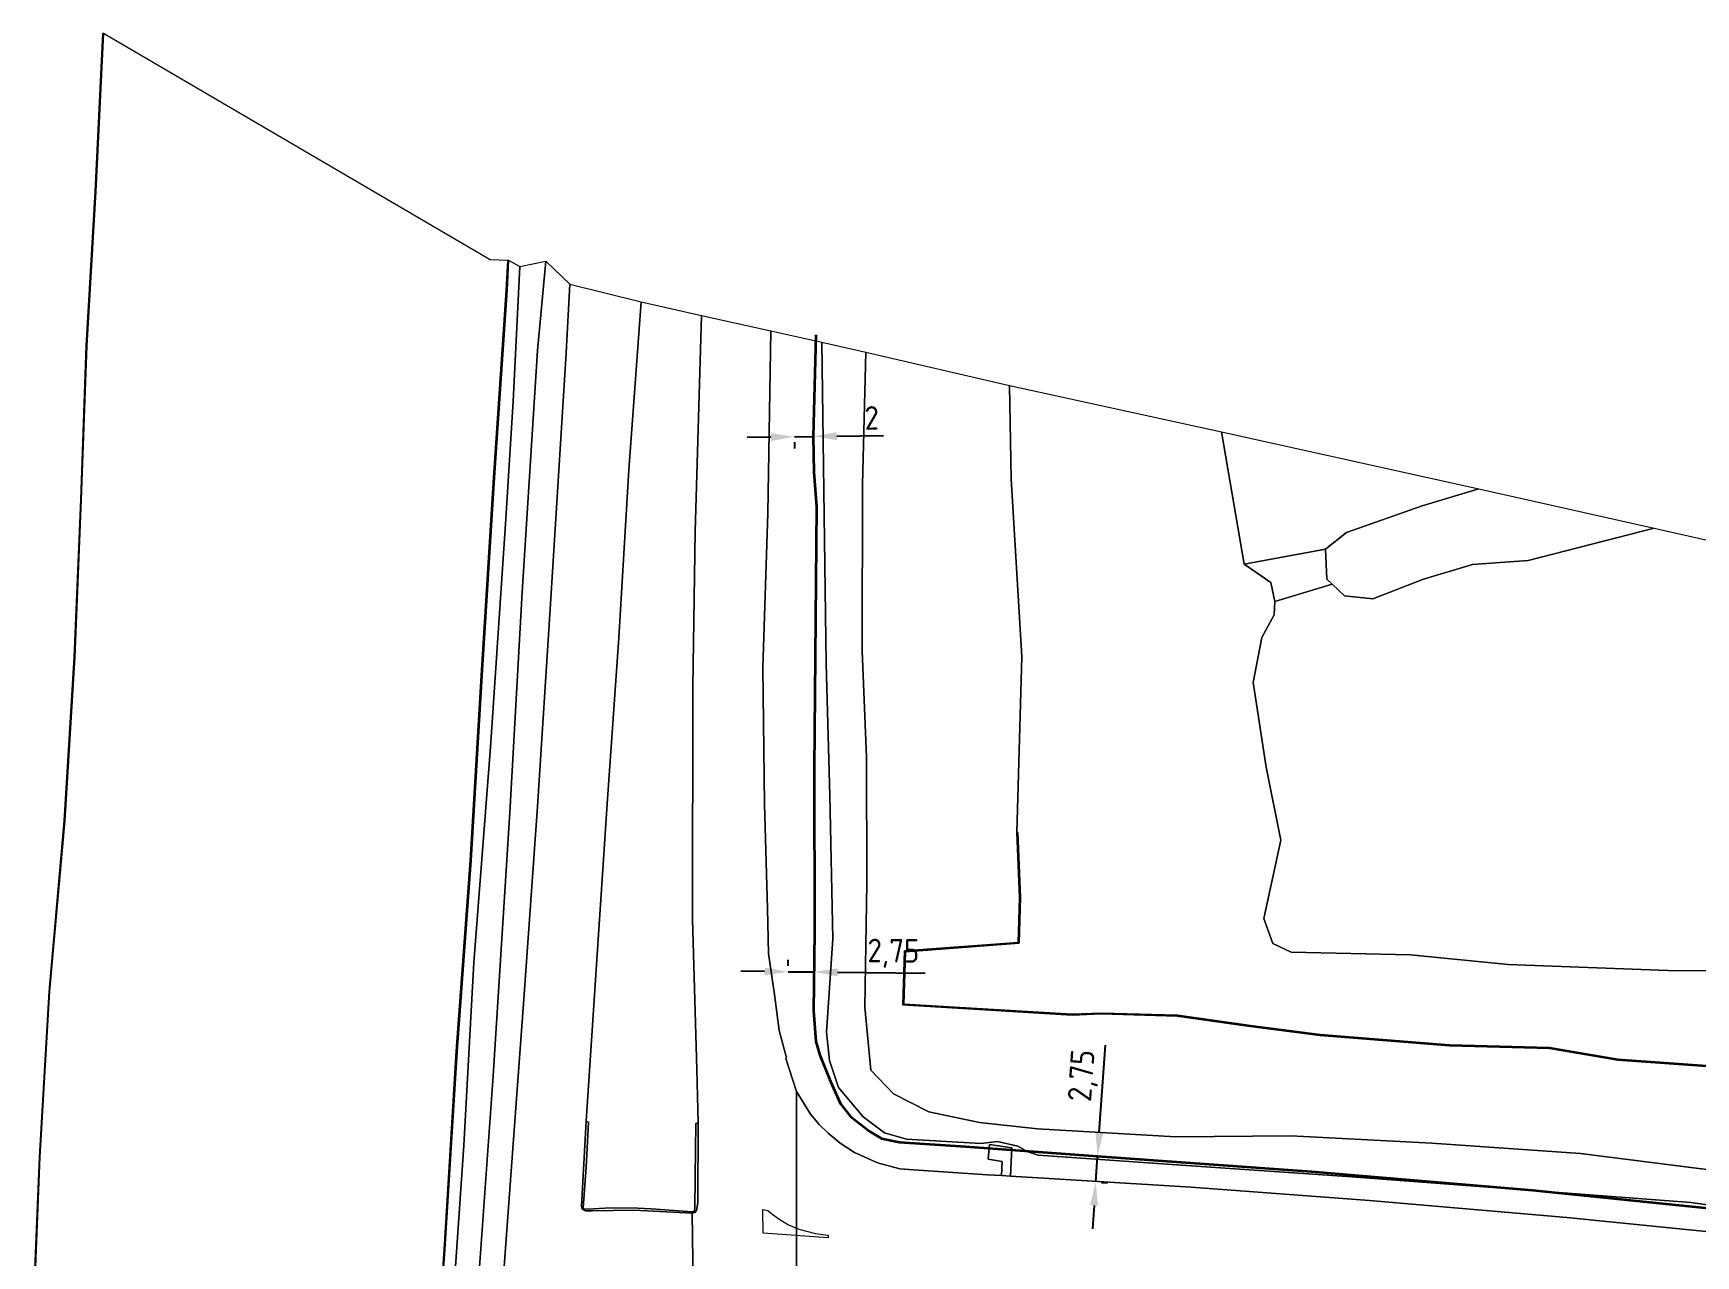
# Model space of a CAD drawing. Header units: metres. Extents: x 112942 to 118371, y 496117 to 499046.
# Drawn here: x 113016.7 to 113193, y 498916.7 to 499046.4 of the extents above; entities that cross this region are included whole.
import ezdxf

# ---------------------------------------------------------------- set-up
doc = ezdxf.new("R2010")
doc.units = ezdxf.units.M
for name, color, linetype, lineweight in [('B-WE-OG-TOPOKAART-G', 253, 'Continuous', 18), ('N-WE-KL-DATA_GLASVEZEL-G', 90, 'KL-GLASVEZEL-N', 35), ('N-WE-KL-DATA_GLASVEZEL-M', 7, 'Continuous', 18)]:
    doc.layers.add(name, color=color, linetype=linetype, lineweight=lineweight)
doc.styles.add('ISO', font='isocp.shx')
doc.linetypes.add('KL-GLASVEZEL-N', pattern='A,4,-1,[101,NLCS.SHX,S=0.5,R=0,X=0,Y=0],-1,4,-1,["G",Standard,S=1,R=0,X=-0.25,Y=-0.5],-1.5', length=12.5)
doc.dimstyles.new('ISO', dxfattribs={"dimtxt": 2.5, "dimasz": 2.5, "dimexe": 1.25, "dimexo": 0.625, "dimtad": 1, "dimtxsty": 'ISO', "dimcen": 2.5, "dimadec": 0, "dimazin": 0, "dimtfac": 1, "dimtmove": 0, "dimatfit": 3, "dimfxl": 1, "dimarcsym": 0})

# ---------------------------------------------------------------- blocks, each defined once
blk = doc.blocks.new('*D50')
at = {"layer": 'Defpoints', "color": 0, "transparency": 16777216}
for p in [(113129.6, 498927.26), (113129.6, 498927.26), (113129.4, 498924.52)]:
    blk.add_point(p, dxfattribs=at)
at = {"layer": 'N-WE-KL-DATA_GLASVEZEL-M', "color": 0, "lineweight": -2, "transparency": 16777216}
for p, q in [((113129.78, 498929.76), (113130.44, 498939.02)), ((113129.4, 498924.52), (113129.6, 498927.26)), ((113130.22, 498927.22), (113130.84, 498927.17)), ((113130.02, 498924.47), (113130.65, 498924.43)), ((113129.22, 498922.03), (113129.04, 498919.53))]:
    blk.add_line(p, q, dxfattribs=at)
at = {"layer": 'N-WE-KL-DATA_GLASVEZEL-M', "color": 0, "transparency": 16777216}
for points in [[(113129.36, 498929.79), (113130.19, 498929.73), (113129.6, 498927.26)], [(113128.8, 498922.06), (113129.64, 498922), (113129.4, 498924.52)]]:
    blk.add_solid(points, dxfattribs=at)
at = {"layer": 'N-WE-KL-DATA_GLASVEZEL-M', "color": 0, "transparency": 16777216, "insert": (113128.14, 498935.78), "char_height": 2.5, "attachment_point": 5, "rotation": 85.8847, "style": 'ISO'}
blk.add_mtext('2,75', dxfattribs=at)
blk = doc.blocks.new('*D51')
at = {"layer": 'Defpoints', "color": 0, "transparency": 16777216}
for p in [(113097.44, 499003.6), (113099.44, 499003.63), (113099.44, 499003.59)]:
    blk.add_point(p, dxfattribs=at)
at = {"layer": 'N-WE-KL-DATA_GLASVEZEL-M', "color": 0, "lineweight": -2, "transparency": 16777216}
for p, q in [((113094.94, 499003.52), (113092.44, 499003.48)), ((113097.44, 499003.56), (113099.44, 499003.59)), ((113101.94, 499003.63), (113106.9, 499003.71)), ((113097.45, 499002.98), (113097.46, 499002.31)), ((113099.45, 499003.01), (113099.46, 499002.34))]:
    blk.add_line(p, q, dxfattribs=at)
at = {"layer": 'N-WE-KL-DATA_GLASVEZEL-M', "color": 0, "transparency": 16777216}
for points in [[(113094.93, 499003.94), (113094.95, 499003.1), (113097.44, 499003.56)], [(113101.93, 499004.05), (113101.95, 499003.21), (113099.44, 499003.59)]]:
    blk.add_solid(points, dxfattribs=at)
at = {"layer": 'N-WE-KL-DATA_GLASVEZEL-M', "color": 0, "transparency": 16777216, "insert": (113105.64, 499005.56), "char_height": 2.5, "attachment_point": 5, "rotation": 0.8824, "style": 'ISO'}
blk.add_mtext('2', dxfattribs=at)
blk = doc.blocks.new('*D52')
at = {"layer": 'Defpoints', "color": 0, "transparency": 16777216}
for p in [(113096.77, 498946.82), (113099.52, 498946.79), (113099.52, 498946.79)]:
    blk.add_point(p, dxfattribs=at)
at = {"layer": 'N-WE-KL-DATA_GLASVEZEL-M', "color": 0, "lineweight": -2, "transparency": 16777216}
for p, q in [((113096.78, 498947.44), (113096.78, 498948.07)), ((113099.53, 498947.41), (113099.53, 498948.04)), ((113094.27, 498946.84), (113091.77, 498946.87)), ((113096.77, 498946.82), (113099.52, 498946.79)), ((113102.02, 498946.76), (113111.31, 498946.66))]:
    blk.add_line(p, q, dxfattribs=at)
at = {"layer": 'N-WE-KL-DATA_GLASVEZEL-M', "color": 0, "transparency": 16777216}
for points in [[(113094.28, 498947.26), (113094.27, 498946.43), (113096.77, 498946.82)], [(113102.02, 498947.18), (113102.02, 498946.34), (113099.52, 498946.79)]]:
    blk.add_solid(points, dxfattribs=at)
at = {"layer": 'N-WE-KL-DATA_GLASVEZEL-M', "color": 0, "transparency": 16777216, "insert": (113107.94, 498948.76), "char_height": 2.5, "attachment_point": 5, "rotation": 359.3867, "style": 'ISO'}
blk.add_mtext('2,75', dxfattribs=at)

msp = doc.modelspace()

# ---------------------------------------------------------------- linework, layer by layer
at = {"layer": 'B-WE-OG-TOPOKAART-G'}
for points in [[(113016.726, 498911.031, 0.092), (113017.372, 498927.18, 0.092), (113018.408, 498944.737, 0.092), (113020.02, 498962.826, 0.092), (113021.073, 498980.193, 0.092), (113021.761, 498996.908, 0.092), (113022.354, 499013.215, 0.092), (113023.306, 499029.565, 0.092), (113024.119, 499046.362, 0.092), (113024.169, 499046.36, -0.35), (113023.356, 499029.562, -0.363), (113022.404, 499013.213, -0.315), (113021.811, 498996.906, -0.35), (113021.123, 498980.19, -0.355), (113020.07, 498962.822, -0.344), (113018.458, 498944.733, -0.32), (113017.422, 498927.178, -0.176), (113016.776, 498911.029, -0.263)], [(113016.776, 498911.029, -0.263), (113017.422, 498927.178, -0.176), (113018.458, 498944.733, -0.32), (113020.07, 498962.822, -0.344), (113021.123, 498980.19, -0.355), (113021.811, 498996.906, -0.35), (113022.404, 499013.213, -0.315), (113023.356, 499029.562, -0.363), (113024.169, 499046.36, -0.35), (113065.166, 499022.376, -0.494), (113067.037, 499022.299, -0.494), (113066.884, 499019.115, -0.494), (113065.53, 498999.236, -0.494), (113064.237, 498978.244, -0.494), (113063.06, 498958.627, -0.494), (113061.584, 498938.378, -0.494), (113060.285, 498917.352, -0.494), (113058.953, 498898.597, -0.494)], [(113064.237, 498978.244, -0.494), (113065.53, 498999.236, -0.494), (113066.884, 499019.115, -0.494), (113067.037, 499022.299, -0.494), (113067.137, 499022.294, -0.323), (113066.984, 499019.109, -0.32), (113065.63, 498999.23, -0.277), (113064.337, 498978.238, -0.22), (113063.16, 498958.62, -0.23), (113061.684, 498938.371, -0.243), (113060.385, 498917.345, -0.227), (113059.053, 498898.59, -0.233), (113057.81, 498878.821, -0.247), (113056.601, 498859.866, -0.22), (113055.194, 498841.34, -0.19), (113053.215, 498813.621, -0.217), (113051.394, 498792.754, -0.21), (113049.899, 498772.637, -0.223), (113048.071, 498748.337, -0.26), (113046.577, 498728.18, -0.28), (113045.17, 498709.916, -0.213), (113044.003, 498695.184, -0.22)], [(113046.188, 498687.394, 0.73), (113048.775, 498706.012, 0.777), (113050.976, 498727.263, 0.7), (113052.957, 498746.183, 0.72), (113053.747, 498763.8, 0.63), (113055.374, 498783.955, 0.627), (113056.925, 498805.485, 0.76), (113058.201, 498826.226, 0.77), (113059.556, 498847.576, 0.76), (113060.755, 498867.186, 0.71), (113062.148, 498889.309, 0.717), (113063.736, 498911.039, 0.707), (113065.488, 498935.767, 0.723), (113067.273, 498963.689, 0.703), (113068.571, 498987.071, 0.743), (113070.217, 499012.726, 0.677), (113071.1, 499022.189, 0.79)], [(113071.1, 499022.189, 0.79), (113073.623, 499019.755, 0.907), (113073.227, 499012.458, 0.907), (113071.579, 498985.833, 0.91), (113070.202, 498964.35, 0.91), (113068.736, 498943.916, 0.907), (113067.221, 498923.249, 0.847), (113065.536, 498900.12, 0.865), (113064.729, 498888.748, 0.85), (113064.206, 498876.384, 0.886), (113063.954, 498872.098, 0.872), (113062.737, 498851.376, 0.886), (113061.061, 498827.22, 0.886), (113060.13, 498812.688, 0.919), (113059.04, 498796.03, 0.94), (113058.092, 498780.293, 0.883), (113057.5, 498773.331, 0.911), (113056.609, 498762.855, 0.775), (113055.22, 498762.795, 0.772), (113051.021, 498703.654, 0.823), (113047.221, 498676.463, 0.883)], [(113059.053, 498898.59, -0.233), (113060.385, 498917.345, -0.227), (113061.684, 498938.371, -0.243), (113063.16, 498958.62, -0.23), (113064.337, 498978.238, -0.22), (113065.63, 498999.23, -0.277), (113066.984, 499019.109, -0.32), (113067.137, 499022.294, -0.323), (113068.342, 499021.613, -0.283), (113067.634, 499007.314, -0.327), (113066.795, 498994.339, -0.317), (113065.205, 498970.642, -0.277), (113063.453, 498947.808, -0.27), (113062.388, 498928.385, -0.237), (113060.698, 498903.749, -0.173)], [(113060.698, 498903.749, -0.173), (113062.388, 498928.385, -0.237), (113063.453, 498947.808, -0.27), (113065.205, 498970.642, -0.277), (113066.795, 498994.339, -0.317), (113067.634, 499007.314, -0.327), (113068.342, 499021.613, -0.283), (113071.1, 499022.189, 0.79), (113070.217, 499012.726, 0.677), (113068.571, 498987.071, 0.743), (113067.273, 498963.689, 0.703), (113065.488, 498935.767, 0.723), (113063.736, 498911.039, 0.707)], [(113065.536, 498900.12, 0.865), (113067.221, 498923.249, 0.847), (113068.736, 498943.916, 0.907), (113070.202, 498964.35, 0.91), (113071.579, 498985.833, 0.91), (113073.227, 499012.458, 0.907), (113073.623, 499019.755, 0.907), (113081.181, 499017.866, 1.096), (113079.896, 499000.048, 1.12), (113078.812, 498982.241, 1.123), (113077.581, 498964.613, 1.123), (113076.415, 498947.029, 1.123), (113075.371, 498930.958, 1.112), (113074.858, 498921.945, 1.132), (113074.929, 498921.628, 1.132), (113075.285, 498921.447, 1.132), (113075.999, 498921.452, 1.132), (113080.41, 498921.539, 1.096), (113086.617, 498921.201, 1.153), (113086.769, 498908.625, 1.165)], [(113081.181, 499017.866, 1.096), (113087.592, 499016.435, 1.009), (113086.908, 498993.521, 1.006), (113086.689, 498976.987, 1.039), (113086.623, 498952.38, 1.09), (113087.08, 498936.454, 1.09), (113087.246, 498930.79, 1.099), (113086.985, 498930.734, 1.205), (113086.932, 498925.064, 1.292), (113086.87, 498921.68, 1.274), (113086.797, 498921.42, 1.271), (113086.589, 498921.35, 1.271), (113082.253, 498921.672, 1.229), (113080.826, 498921.735, 1.214), (113077.971, 498921.768, 1.205), (113075.498, 498921.639, 1.28), (113075.086, 498921.656, 1.289), (113075.06, 498921.782, 1.286), (113075.373, 498926.085, 1.283), (113075.608, 498930.876, 1.235), (113075.371, 498930.958, 1.112), (113076.415, 498947.029, 1.123), (113077.581, 498964.613, 1.123), (113078.812, 498982.241, 1.123), (113079.896, 499000.048, 1.12), (113081.181, 499017.866, 1.096)], [(113086.769, 498908.625, 1.165), (113086.617, 498921.201, 1.153), (113086.869, 498921.278, 1.153), (113087.056, 498921.498, 1.162), (113087.193, 498922.311, 1.162), (113087.246, 498930.79, 1.099), (113087.08, 498936.454, 1.09), (113086.623, 498952.38, 1.09), (113086.689, 498976.987, 1.039), (113086.908, 498993.521, 1.006), (113087.592, 499016.435, 1.009), (113094.951, 499014.791, 0.823), (113094.62, 498995.439, 0.823), (113094.105, 498979.057, 0.913), (113094.26, 498964.586, 1.012), (113094.608, 498953.533, 1.075), (113094.685, 498948.758, 1.105), (113095.334, 498944.407, 1.099), (113095.841, 498940.586, 1.126), (113096.596, 498937.667, 1.138), (113096.518, 498937.626, 1.138), (113097.66, 498934.128, 1.207), (113097.658, 498914.795, 1.339)], [(113196.931, 498918.966, 1.675), (113179.371, 498920.733, 1.543), (113158.439, 498922.564, 1.366), (113139.518, 498923.954, 1.306), (113120.349, 498925.137, 1.145), (113120.508, 498928.136, 1.001), (113118.146, 498928.478, 1.067), (113117.994, 498926.928, 1.121), (113119.492, 498926.69, 1.094), (113119.396, 498925.196, 1.157), (113117.927, 498925.287, 1.162), (113110.067, 498925.82, 1.162), (113108.625, 498925.895, 1.162), (113106.258, 498926.557, 1.168), (113103.822, 498927.642, 1.168), (113102.289, 498928.639, 1.168), (113101.018, 498929.69, 1.18), (113100.058, 498930.61, 1.18), (113099.151, 498931.716, 1.18), (113097.66, 498934.128, 1.207), (113096.518, 498937.626, 1.138), (113096.596, 498937.667, 1.138), (113095.841, 498940.586, 1.126), (113095.334, 498944.407, 1.099), (113094.685, 498948.758, 1.105), (113094.608, 498953.533, 1.075), (113094.26, 498964.586, 1.012), (113094.105, 498979.057, 0.913), (113094.62, 498995.439, 0.823), (113094.951, 499014.791, 0.823), (113100.339, 499013.589, 0.511), (113100.806, 498979.46, 0.634), (113101.206, 498965.515, 0.733), (113101.52, 498950.295, 0.787), (113100.832, 498940.397, 0.862), (113101.155, 498937.415, 1.009), (113102.124, 498934.523, 1.087), (113104.742, 498931.426, 1.108), (113107.01, 498929.731, 1.138), (113109.314, 498929.046, 1.195)], [(113206.387, 498920.378, 1.402), (113192.516, 498922.326, 1.324), (113156.548, 498925.05, 1.252), (113138.504, 498926.281, 1.153), (113123.308, 498927.367, 1.045), (113122.21, 498927.709, 1.045), (113121.14, 498928.325, 0.943), (113118.973, 498928.793, 0.944), (113117.198, 498928.583, 1.109), (113109.314, 498929.046, 1.195), (113107.01, 498929.731, 1.138), (113104.742, 498931.426, 1.108), (113102.124, 498934.523, 1.087), (113101.155, 498937.415, 1.009), (113100.832, 498940.397, 0.862), (113101.52, 498950.295, 0.787), (113101.206, 498965.515, 0.733), (113100.806, 498979.46, 0.634), (113100.339, 499013.589, 0.511), (113105.015, 499012.545, -0.76), (113104.668, 498998.485, -0.637), (113104.63, 498980.847, -0.627), (113105.088, 498969.564, -0.64), (113105.112, 498956.215, -0.657), (113104.916, 498943.053, -0.573), (113105.554, 498936.387, -0.38), (113107.959, 498933.857, -0.303), (113111.715, 498931.961, -0.237), (113117.058, 498930.812, -0.183), (113123.212, 498930.161, -0.13), (113137.888, 498929.29, -0.107), (113150.084, 498929.402, -0.27), (113165.052, 498928.623, -0.407), (113180.79, 498927.538, -0.27), (113198.082, 498925.348, -0.193)], [(113198.082, 498925.348, -0.193), (113180.79, 498927.538, -0.27), (113165.052, 498928.623, -0.407), (113150.084, 498929.402, -0.27), (113137.888, 498929.29, -0.107), (113123.212, 498930.161, -0.13), (113117.058, 498930.812, -0.183), (113111.715, 498931.961, -0.237), (113107.959, 498933.857, -0.303), (113105.554, 498936.387, -0.38), (113104.916, 498943.053, -0.573), (113105.112, 498956.215, -0.657), (113105.088, 498969.564, -0.64), (113104.63, 498980.847, -0.627), (113104.668, 498998.485, -0.637), (113105.015, 499012.545, -0.76), (113120.257, 499009.001, -0.933), (113120.413, 498999.104, -0.858), (113121.558, 498980.212, -0.838), (113121.026, 498961.567, -0.872), (113121.327, 498954.679, -0.901), (113121.188, 498949.925, -0.901), (113109.124, 498949.037, -0.901), (113108.936, 498943.292, -0.901), (113126.914, 498942.201, -0.901), (113130.002, 498942.335, -0.843), (113138.047, 498942.103, -0.843), (113145.791, 498941.023, -0.843), (113153.194, 498940.053, -0.843), (113166.92, 498938.963, -0.843), (113177.52, 498938.663, -0.832), (113184.763, 498937.426, -0.817), (113195.645, 498936.658, -0.736)], [(113195.655, 498936.758, -1.015), (113184.775, 498937.526, -1.015), (113177.53, 498938.763, -1.015), (113166.926, 498939.063, -1.015), (113153.204, 498940.152, -1.015), (113145.805, 498941.122, -1.015), (113138.055, 498942.203, -1.015), (113130.001, 498942.436, -1.015), (113126.915, 498942.301, -1.015), (113109.039, 498943.386, -1.015), (113109.221, 498948.944, -1.015), (113121.285, 498949.832, -1.015), (113121.427, 498954.679, -1.015), (113121.126, 498961.571, -1.015), (113121.026, 498961.567, -0.872), (113121.558, 498980.212, -0.838), (113120.413, 498999.104, -0.858), (113120.257, 499009.001, -0.933), (113142.744, 499004.073, -0.872), (113145.15, 498990.055, -0.791), (113147.961, 498988.113, -0.745), (113148.376, 498986.083, -0.791), (113148.319, 498984.668, -0.791), (113147.012, 498982.258, -0.774), (113146.098, 498977.497, -0.768), (113147.471, 498968.522, -0.829), (113149.012, 498960.775, -0.84), (113147.238, 498952.469, -0.826), (113148.166, 498949.795, -0.826), (113150.125, 498948.902, -0.826), (113162.774, 498948.623, -0.826), (113173.134, 498947.584, -0.896), (113190.056, 498946.946, -0.89), (113196.926, 498946.913, -0.881)], [(113142.744, 499004.073, -0.872), (113170.022, 498998.03, -1.247), (113164.012, 498996.246, -1.247), (113155.978, 498993.414, -1.267), (113153.776, 498991.634, -1.048), (113145.15, 498990.055, -0.791), (113142.744, 499004.073, -0.872)], [(113170.022, 498998.03, -1.247), (113188.629, 498993.876, -1.24), (113175.242, 498990.44, -1.2), (113169.351, 498990.014, -1.27), (113164.141, 498988.459, -1.29), (113158.779, 498986.371, -1.277), (113155.796, 498986.683, -1.243), (113154.464, 498987.929, -1.06), (113153.911, 498988.446, -1.203), (113153.776, 498991.634, -1.048), (113155.978, 498993.414, -1.267), (113164.012, 498996.246, -1.247), (113170.022, 498998.03, -1.247)], [(113196.926, 498946.913, -0.881), (113190.056, 498946.946, -0.89), (113173.134, 498947.584, -0.896), (113162.774, 498948.623, -0.826), (113150.125, 498948.902, -0.826), (113148.166, 498949.795, -0.826), (113147.238, 498952.469, -0.826), (113149.012, 498960.775, -0.84), (113147.471, 498968.522, -0.829), (113146.098, 498977.497, -0.768), (113147.012, 498982.258, -0.774), (113148.319, 498984.668, -0.791), (113148.376, 498986.083, -0.791), (113154.464, 498987.929, -1.06), (113155.796, 498986.683, -1.243), (113158.779, 498986.371, -1.277), (113164.141, 498988.459, -1.29), (113169.351, 498990.014, -1.27), (113175.242, 498990.44, -1.2), (113188.629, 498993.876, -1.24)], [(113188.629, 498993.876, -1.24), (113277.435, 498973.824, -0.89)], [(113145.15, 498990.055, -0.791), (113153.776, 498991.634, -1.048), (113153.911, 498988.446, -1.203), (113154.464, 498987.929, -1.06), (113148.376, 498986.083, -0.791), (113147.961, 498988.113, -0.745), (113145.15, 498990.055, -0.791)], [(113043.904, 498695.198, -0.494), (113045.07, 498709.924, -0.494), (113046.477, 498728.188, -0.494), (113047.971, 498748.344, -0.494), (113049.799, 498772.644, -0.494), (113051.294, 498792.762, -0.494), (113053.115, 498813.629, -0.494), (113055.094, 498841.347, -0.494), (113056.501, 498859.873, -0.494), (113057.71, 498878.827, -0.494), (113058.953, 498898.597, -0.494), (113060.285, 498917.352, -0.494), (113061.584, 498938.378, -0.494), (113063.06, 498958.627, -0.494), (113064.237, 498978.244, -0.494)], [(113195.645, 498936.658, -0.736), (113184.763, 498937.426, -0.817), (113177.52, 498938.663, -0.832), (113166.92, 498938.963, -0.843), (113153.194, 498940.053, -0.843), (113145.791, 498941.023, -0.843), (113138.047, 498942.103, -0.843), (113130.002, 498942.335, -0.843), (113126.914, 498942.201, -0.901), (113108.936, 498943.292, -0.901), (113109.124, 498949.037, -0.901), (113121.188, 498949.925, -0.901), (113121.327, 498954.679, -0.901), (113121.026, 498961.567, -0.872), (113121.126, 498961.571, -1.015), (113121.427, 498954.679, -1.015), (113121.285, 498949.832, -1.015), (113109.221, 498948.944, -1.015), (113109.039, 498943.386, -1.015), (113126.915, 498942.301, -1.015), (113130.001, 498942.436, -1.015), (113138.055, 498942.203, -1.015), (113145.805, 498941.122, -1.015), (113153.204, 498940.152, -1.015), (113166.926, 498939.063, -1.015), (113177.53, 498938.763, -1.015), (113184.775, 498937.526, -1.015), (113195.655, 498936.758, -1.015)], [(113197.427, 498907.233, 1.456), (113187.364, 498908.601, 1.456), (113168.291, 498910.02, 1.504), (113151.852, 498911.193, 1.456), (113134.99, 498912.127, 1.429), (113113.306, 498913.61, 1.387), (113100.081, 498914.375, 1.39), (113097.658, 498914.795, 1.339), (113097.66, 498934.128, 1.207), (113099.151, 498931.716, 1.18), (113100.058, 498930.61, 1.18), (113101.018, 498929.69, 1.18), (113102.289, 498928.639, 1.168), (113103.822, 498927.642, 1.168), (113106.258, 498926.557, 1.168), (113108.625, 498925.895, 1.162), (113110.067, 498925.82, 1.162), (113117.927, 498925.287, 1.162), (113119.396, 498925.196, 1.157), (113120.349, 498925.137, 1.145), (113139.518, 498923.954, 1.306), (113158.439, 498922.564, 1.366), (113179.371, 498920.733, 1.543), (113196.931, 498918.966, 1.675)], [(113086.617, 498921.201, 1.153), (113080.41, 498921.539, 1.096), (113075.999, 498921.452, 1.132), (113075.285, 498921.447, 1.132), (113074.929, 498921.628, 1.132), (113074.858, 498921.945, 1.132), (113075.371, 498930.958, 1.112), (113075.608, 498930.876, 1.235), (113075.373, 498926.085, 1.283), (113075.06, 498921.782, 1.286), (113075.086, 498921.656, 1.289), (113075.498, 498921.639, 1.28), (113077.971, 498921.768, 1.205), (113080.826, 498921.735, 1.214), (113082.253, 498921.672, 1.229), (113086.589, 498921.35, 1.271), (113086.797, 498921.42, 1.271), (113086.87, 498921.68, 1.274), (113086.932, 498925.064, 1.292), (113086.985, 498930.734, 1.205), (113087.246, 498930.79, 1.099), (113087.193, 498922.311, 1.162), (113087.056, 498921.498, 1.162), (113086.869, 498921.278, 1.153), (113086.617, 498921.201, 1.153)], [(113109.314, 498929.046, 1.195), (113117.198, 498928.583, 1.109), (113118.973, 498928.793, 0.944), (113121.14, 498928.325, 0.943), (113122.21, 498927.709, 1.045), (113123.308, 498927.367, 1.045), (113138.504, 498926.281, 1.153), (113156.548, 498925.05, 1.252), (113192.516, 498922.326, 1.324), (113206.387, 498920.378, 1.402)], [(113120.508, 498928.136, 1.001), (113120.349, 498925.137, 1.145), (113119.396, 498925.196, 1.157), (113119.492, 498926.69, 1.094), (113117.994, 498926.928, 1.121), (113118.146, 498928.478, 1.067), (113120.508, 498928.136, 1.001)], [(113101.028, 498918.88, 1.309), (113101.036, 498918.584, 1.309), (113094.12, 498919.081, 1.309), (113094.087, 498921.583, 1.261), (113094.616, 498921.474, 1.255), (113095.182, 498921.041, 1.249), (113095.897, 498920.519, 1.252), (113096.81, 498919.98, 1.261), (113097.897, 498919.527, 1.285), (113099.695, 498919.045, 1.303), (113101.028, 498918.88, 1.309)]]:
    msp.add_polyline3d(points, dxfattribs=at)
at = {"layer": 'N-WE-KL-DATA_GLASVEZEL-G', "flags": 128}
msp.add_lwpolyline([(113099.712, 499014.37), (113099.44, 499003.59), (113099.499, 498999.792), (113099.804, 498996.137), (113099.53, 498968.354), (113099.566, 498951.056), (113099.476, 498942.658), (113099.726, 498939.408), (113100.155, 498937.952), (113101.157, 498935.413), (113102.32, 498932.796), (113103.399, 498931.465), (113105.433, 498929.886), (113106.674, 498929.14), (113108.587, 498928.742), (113115.604, 498928.288), (113129.599, 498927.262), (113152.277, 498925.63), (113152.278, 498925.63), (113175.725, 498923.657), (113198.974, 498921.279), (113220.698, 498917.529), (113241.314, 498911.718), (113259.89, 498904.498), (113281.526, 498893.155), (113301.308, 498879.664), (113319.784, 498863.537), (113333.555, 498848.523), (113341.231, 498838.155), (113343.813, 498834.565), (113349.506, 498825.765), (113354.73, 498816.673), (113359.468, 498807.319), (113363.708, 498797.729), (113367.618, 498787.457), (113368.69, 498784.539), (113369.84, 498781.239), (113370.932, 498777.919), (113371.966, 498774.58), (113372.942, 498771.223), (113373.858, 498767.849), (113374.715, 498764.461), (113375.512, 498761.057), (113376.249, 498757.641), (113376.904, 498754.201), (113377.495, 498750.762), (113378.051, 498747.312), (113378.547, 498743.858), (113378.751, 498742.291), (113379.096, 498739.399), (113379.409, 498736.448), (113379.688, 498733.512), (113379.978, 498730.104), (113380.237, 498726.718), (113380.477, 498723.355), (113380.731, 498719.632), (113381.013, 498716.6), (113381.313, 498713.488), (113381.645, 498710.241), (113382.004, 498707.026), (113382.398, 498703.847), (113382.864, 498700.521), (113383.288, 498697.357), (113383.734, 498694.396), (113384.26, 498691.285), (113384.844, 498688.186), (113385.484, 498685.098), (113386.182, 498682.023), (113386.937, 498678.961), (113387.748, 498675.913), (113388.615, 498672.881), (113389.539, 498669.866), (113390.518, 498666.868), (113391.552, 498663.889), (113392.642, 498660.93), (113393.786, 498657.991), (113394.984, 498655.073), (113396.236, 498652.179), (113397.542, 498649.308), (113398.9, 498646.462), (113400.311, 498643.642), (113401.774, 498640.848), (113403.288, 498638.082), (113404.854, 498635.344), (113406.469, 498632.635), (113408.135, 498629.958), (113409.85, 498627.311), (113411.614, 498624.697), (113413.425, 498622.115), (113415.285, 498619.568), (113417.191, 498617.056), (113419.143, 498614.579), (113421.141, 498612.139), (113423.183, 498609.736), (113425.27, 498607.372), (113427.401, 498605.046), (113429.574, 498602.761), (113431.788, 498600.516), (113434.044, 498598.312), (113436.344, 498596.148), (113437.799, 498594.819), (113441.055, 498591.955), (113443.465, 498589.927), (113445.915, 498587.941), (113448.402, 498586.001), (113450.924, 498584.108), (113453.48, 498582.262), (113456.07, 498580.463), (113458.734, 498578.718), (113461.177, 498577.178), (113463.659, 498575.644), (113466.184, 498574.143), (113469.543, 498572.148), (113472.314, 498570.568), (113475.129, 498569.013), (113477.98, 498567.48), (113480.865, 498565.962), (113483.778, 498564.454), (113489.504, 498561.531), (113492.64, 498560.008), (113501.635, 498555.639), (113510.63, 498551.27), (113519.626, 498546.901), (113528.621, 498542.532), (113537.616, 498538.163), (113546.611, 498533.794), (113555.593, 498529.431), (113560.418, 498527.154), (113579.63, 498518.055), (113601.833, 498507.934), (113627.27, 498496.378), (113627.896, 498496.699), (113651.209, 498486.151), (113674.376, 498475.686), (113700.62, 498463.505), (113723.402, 498452.851), (113747.607, 498441.92), (113826.936, 498407.232), (113831.96, 498404.555), (113856.291, 498390.206), (113876.281, 498378.09), (113881.116, 498375.349), (113901.444, 498365.312), (113923.487, 498354.345), (113947.094, 498342.456), (113969.922, 498330.857), (113998.595, 498316.097), (114017.505, 498306.229), (114042.278, 498293.06), (114066.728, 498280.02), (114090.418, 498267.163), (114113.179, 498254.611), (114113.179, 498254.611), (114136.142, 498241.86), (114161.935, 498227.268), (114186.026, 498213.509), (114206.354, 498201.808), (114231.746, 498186.946), (114255.923, 498172.65), (114282.573, 498156.533), (114306.156, 498142.09), (114330.404, 498127.051), (114353.649, 498112.661), (114377.173, 498098.282), (114400.39, 498084.264), (114400.39, 498084.264), (114400.39, 498084.264), (114424.381, 498069.86), (114447.304, 498056.342), (114471.846, 498042.035), (114494.618, 498028.886), (114509.723, 498020.344), (114519.828, 498014.63), (114532.295, 498007.637), (114547.431, 497999.207), (114554.569, 497995.219), (114561.698, 497991.236), (114576.34, 497983.145), (114594.008, 497973.536), (114612.78, 497963.411), (114629.357, 497954.521), (114637.087, 497950.389), (114659.016, 497938.907), (114663.476, 497936.6), (114670.112, 497933.227), (114681.314, 497927.562), (114688.002, 497924.245), (114688.002, 497924.245), (114699.381, 497918.468), (114713.724, 497911.12), (114722.775, 497906.57), (114739.305, 497898.205), (114758.236, 497888.959), (114781.307, 497877.636), (114789.929, 497873.442), (114806.071, 497865.567), (114820.247, 497858.793), (114832.07, 497853.143), (114839.35, 497849.661), (114859.114, 497839.161), (114859.834, 497838.808), (114861.029, 497838.223), (114918.608, 497811.949), (114920.617, 497810.991), (114927.641, 497808.928), (114945.501, 497801.09), (114955.15, 497796.805), (114965.848, 497790.973), (114978.069, 497784.16), (114993.439, 497777.439), (115009.534, 497770.42), (115024.846, 497763.803), (115042.759, 497756.185), (115061.558, 497748.294), (115077.255, 497741.973), (115077.779, 497741.733), (115092.907, 497735.4), (115110.354, 497728.204), (115119.312, 497724.566), (115128.235, 497737.264), (115131.2, 497735.069), (115137.069, 497730.88), (115143.723, 497726.432), (115148.029, 497723.754), (115152.972, 497720.979), (115157.087, 497718.73), (115164.692, 497714.92), (115172.898, 497710.903), (115184.421, 497705.42), (115193.888, 497701.085), (115205.145, 497695.936), (115213.536, 497692.157), (115219.93, 497689.177), (115224.911, 497687.06), (115232.819, 497683.83), (115236.05, 497682.537), (115239.06, 497681.366), (115251.825, 497676.544), (115276.956, 497667.151), (115291.756, 497661.561), (115301.108, 497658.029), (115320.058, 497650.863), (115338.866, 497643.693), (115343.986, 497641.686), (115350.871, 497638.768), (115360.275, 497634.799), (115365.004, 497632.73), (115366.013, 497632.289), (115368.097, 497631.377), (115378.556, 497626.904), (115381.75, 497621.432), (115390.867, 497617.898), (115409.483, 497610.935), (115429.461, 497603.463), (115472.724, 497587.274), (115509.337, 497573.467), (115554.049, 497556.742), (115598.687, 497540.018), (115647.817, 497521.572), (115674.818, 497511.419), (115678.607, 497521.062), (115684.944, 497518.686), (115735.335, 497499.843), (115749.331, 497494.619), (115760.346, 497490.443), (115766.452, 497487.922), (115783.719, 497479.9), (115812.497, 497466.388), (115840.452, 497453.266), (115858.018, 497445.157), (115866.741, 497441.75), (115868.95, 497447.502), (115869.315, 497448.433, -0.1086482), (116037.119, 497385.881), (116033.732, 497377.249), (116036.858, 497376.155), (116055.709, 497369.801), (116070.22, 497365.032), (116083.866, 497360.782), (116098.486, 497356.612), (116108.822, 497353.737), (116119.993, 497350.693), (116139.214, 497345.83), (116156.574, 497341.763), (116175.357, 497337.731), (116192.155, 497334.492), (116209.518, 497331.394), (116229.215, 497328.132), (116252.122, 497324.636), (116273.129, 497321.579), (116294.892, 497318.468), (116318.004, 497315.13), (116350.283, 497310.51), (116375.702, 497308.929), (116382.507, 497308.552), (116391.295, 497307.551), (116394.42, 497307.113), (116414.484, 497304.356), (116428.189, 497302.486), (116446.786, 497300.064), (116447.908, 497300.203), (116465.238, 497297.672), (116484.7, 497295.014), (116499.765, 497292.854), (116518.539, 497290.195), (116530.143, 497288.552), (116530.143, 497288.552), (116543.156, 497286.449), (116557.771, 497284.095), (116583.542, 497280.464), (116599.888, 497278.119), (116603.095, 497277.66), (116619.573, 497275.303), (116621.152, 497275.082), (116633.544, 497273.341), (116633.545, 497273.341), (116653.547, 497270.317), (116671.848, 497267.597), (116690.341, 497264.969), (116706.459, 497262.623), (116729, 497259.366), (116746.183, 497256.921), (116746.184, 497256.921), (116763.721, 497254.622), (116779.247, 497252.629), (116791.531, 497250.928), (116804.353, 497248.974), (116819.991, 497246.579), (116821.942, 497246.281), (116839.124, 497243.442), (116854.06, 497240.888), (116866.134, 497238.738), (116881.205, 497235.958), (116895.36, 497233.221), (116911.178, 497229.829), (116922.465, 497227.404), (116928.773, 497226.001), (116935.648, 497224.384), (116950.836, 497220.819), (116958.714, 497218.906), (116965.477, 497217.317), (116970.562, 497216.021), (116987.366, 497211.877), (117002.705, 497207.462), (117002.705, 497207.462), (117026.556, 497200.667), (117041.28, 497196.413), (117055.76, 497192.029), (117063.582, 497189.546), (117071.053, 497187.195), (117080.69, 497184.04), (117093.272, 497179.894), (117102.488, 497176.852), (117114.903, 497172.605), (117124.555, 497169.23), (117134.115, 497165.827), (117143.269, 497162.513), (117150.342, 497159.896), (117159.785, 497156.382), (117168.774, 497152.871), (117182.119, 497147.629), (117192.881, 497143.365), (117204.198, 497138.799), (117217.184, 497133.348), (117226.157, 497129.506), (117239.846, 497123.574), (117253.21, 497117.561), (117269.955, 497109.886), (117278.809, 497105.935), (117302.805, 497094.576), (117323.216, 497084.391), (117346.155, 497072.511), (117363.367, 497063.365), (117378.148, 497055.442), (117384.742, 497052.043), (117399.04, 497044.254), (117409.51, 497038.487), (117420.5, 497032.438), (117432.495, 497025.833), (117444.112, 497019.348), (117453.997, 497013.779), (117460.381, 497010.106), (117462.6, 497008.829), (117467.424, 497005.984), (117473.009, 497002.315), (117482.442, 496995.949), (117488.683, 496991.858), (117493.711, 496988.515), (117505.616, 496980.429), (117514.441, 496974.41), (117525.05, 496967.096), (117535.796, 496959.485), (117547.23, 496951.267), (117557.585, 496943.711), (117574.725, 496930.877), (117584.774, 496923.248), (117592.054, 496917.522), (117597.844, 496912.957), (117613.512, 496900.322), (117621.06, 496894.333), (117626.229, 496889.908), (117630.809, 496885.962), (117636.101, 496880.593), (117685.655, 496838.529), (117692.098, 496833.912), (117696.353, 496830.657), (117701.07, 496827.085), (117706.802, 496822.941), (117710.585, 496820.306), (117715.134, 496817.45), (117719.576, 496814.837), (117722.919, 496812.983), (117718.587, 496804.541), (117720.016, 496802.775), (117728.12, 496798.196), (117740.789, 496785.864), (117748.266, 496778.386), (117756.127, 496770.477), (117770.21, 496756.008), (117775.046, 496747.786), (117803.816, 496716.504), (117807.167, 496716.328), (117813.787, 496708.903), (117815.669, 496706.776), (117792.341, 496684.844), (117796.417, 496680.267), (117805.765, 496669.56), (117810.369, 496664.123), (117816.572, 496656.462), (117820.684, 496651.328), (117828.744, 496641.238), (117838.669, 496628.681), (117849.95, 496614.025), (117862.38, 496598.118, -0.4142136), (117862.164, 496596.364), (117861.342, 496595.721, 0.4038997), (117861.1, 496594.002), (117896.691, 496544.976), (117898.377, 496542.654), (117901.058, 496544.599), (117910.823, 496530.799), (117912.397, 496528.613), (117919.735, 496517.522), (117924.034, 496510.821), (117926.852, 496506.352), (117929.449, 496501.812), (117931.551, 496497.719), (117932.901, 496494.763), (117933.935, 496492.403), (117934.954, 496489.973), (117935.883, 496487.497), (117936.745, 496485.072), (117937.542, 496482.62), (117938.237, 496480.116), (117938.515, 496478.903), (117939.155, 496478.359), (117960.435, 496460.288), (117970.788, 496447.015), (117978.262, 496436.696), (117997.148, 496409), (118016.891, 496379.416), (118034.954, 496351.955), (118044.736, 496336.863), (118041.01, 496334.447), (118041.587, 496333.505), (118042.91, 496333.206), (118069.408, 496350.361), (118089.138, 496359.544), (118098.753, 496366.148), (118097.882, 496367.416), (118095.05, 496369.546), (118086.345, 496370.643)], format="xyb", dxfattribs=at)

# ---------------------------------------------------------------- dimensions: what is measured, and where the dimension line sits
at = {"layer": 'N-WE-KL-DATA_GLASVEZEL-M'}
for p1, p2, distance, picture, middle in [((113097.44, 499003.6), (113099.44, 499003.631), -0.041, '*D51', (113105.643, 499005.561)), ((113096.771, 498946.818), (113099.52, 498946.788), 0, '*D52', (113107.938, 498948.761)), ((113129.4, 498924.519), (113129.597, 498927.262), 0, '*D50', (113128.142, 498935.784))]:
    dim = msp.add_aligned_dim(p1=p1, p2=p2, distance=distance, dimstyle='ISO', dxfattribs=at)
    dim.commit()
    dim.dimension.update_dxf_attribs({"geometry": picture, "text_midpoint": middle})

doc.saveas('drawing.dxf')
